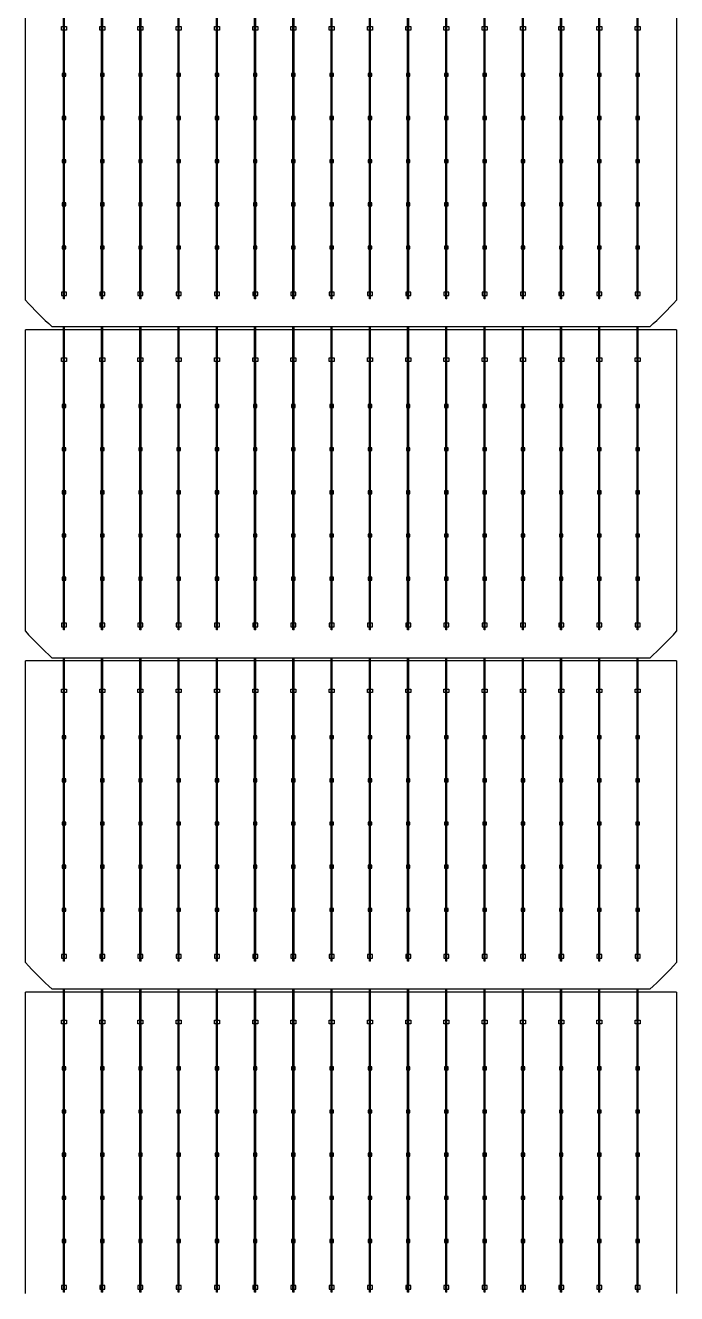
# Model space of a CAD drawing. Header units: millimetres. Extents: x 10297564 to 11610295, y -9287743 to -8409454.
# Drawn here: x 10398176 to 10400717, y -9099437 to -9094487 of the extents above; entities that cross this region are included whole.
import ezdxf

# ---------------------------------------------------------------- set-up
doc = ezdxf.new("R2010")
doc.units = ezdxf.units.MM
doc.header["$LTSCALE"] = 100

msp = doc.modelspace()

# ---------------------------------------------------------------- linework, layer by layer
for p, q in [((10398324.3, -9095553.6), (10398324.3, -9094370.7)), ((10398328.8, -9095553.6), (10398328.8, -9094370.7)), ((10398473.5, -9095553.6), (10398473.5, -9094370.7)), ((10398478, -9095553.6), (10398478, -9094370.7)), ((10398622.8, -9095553.6), (10398622.8, -9094370.7)), ((10398627.3, -9095553.6), (10398627.3, -9094370.7)), ((10398772, -9095553.6), (10398772, -9094370.7)), ((10398776.5, -9095553.6), (10398776.5, -9094370.7)), ((10398921.3, -9095553.6), (10398921.3, -9094370.7)), ((10398925.8, -9095553.6), (10398925.8, -9094370.7)), ((10399070.5, -9095553.6), (10399070.5, -9094370.7)), ((10399075, -9095553.6), (10399075, -9094370.7)), ((10399219.8, -9095553.6), (10399219.8, -9094370.7)), ((10399224.2, -9095553.6), (10399224.2, -9094370.7)), ((10399369, -9095553.6), (10399369, -9094370.7)), ((10399373.5, -9095553.6), (10399373.5, -9094370.7)), ((10399518.3, -9095553.6), (10399518.3, -9094370.7)), ((10399522.7, -9095553.6), (10399522.7, -9094370.7)), ((10399667.5, -9095553.6), (10399667.5, -9094370.7)), ((10399672, -9095553.6), (10399672, -9094370.7)), ((10399816.8, -9095553.6), (10399816.8, -9094370.7)), ((10399821.2, -9095553.6), (10399821.2, -9094370.7)), ((10399966, -9095553.6), (10399966, -9094370.7)), ((10399970.5, -9095553.6), (10399970.5, -9094370.7)), ((10400115.3, -9095553.6), (10400115.3, -9094370.7)), ((10400119.7, -9095553.6), (10400119.7, -9094370.7)), ((10400264.5, -9095553.6), (10400264.5, -9094370.7)), ((10400269, -9095553.6), (10400269, -9094370.7)), ((10400413.8, -9095553.6), (10400413.8, -9094370.7)), ((10400418.2, -9095553.6), (10400418.2, -9094370.7)), ((10400563, -9095553.6), (10400563, -9094370.7)), ((10400567.5, -9095553.6), (10400567.5, -9094370.7)), ((10398324.3, -9096846.3), (10398324.3, -9095663.4)), ((10398328.8, -9096846.3), (10398328.8, -9095663.4)), ((10398473.5, -9096846.3), (10398473.5, -9095663.4)), ((10398478, -9096846.3), (10398478, -9095663.4)), ((10398622.8, -9096846.3), (10398622.8, -9095663.4)), ((10398627.3, -9096846.3), (10398627.3, -9095663.4)), ((10398772, -9096846.3), (10398772, -9095663.4)), ((10398776.5, -9096846.3), (10398776.5, -9095663.4)), ((10398921.3, -9096846.3), (10398921.3, -9095663.4)), ((10398925.8, -9096846.3), (10398925.8, -9095663.4)), ((10399070.5, -9096846.3), (10399070.5, -9095663.4)), ((10399075, -9096846.3), (10399075, -9095663.4)), ((10399219.8, -9096846.3), (10399219.8, -9095663.4)), ((10399224.2, -9096846.3), (10399224.2, -9095663.4)), ((10399369, -9096846.3), (10399369, -9095663.4)), ((10399373.5, -9096846.3), (10399373.5, -9095663.4)), ((10399518.3, -9096846.3), (10399518.3, -9095663.4)), ((10399522.7, -9096846.3), (10399522.7, -9095663.4)), ((10399667.5, -9096846.3), (10399667.5, -9095663.4)), ((10399672, -9096846.3), (10399672, -9095663.4)), ((10399816.8, -9096846.3), (10399816.8, -9095663.4)), ((10399821.2, -9096846.3), (10399821.2, -9095663.4)), ((10399966, -9096846.3), (10399966, -9095663.4)), ((10399970.5, -9096846.3), (10399970.5, -9095663.4)), ((10400115.3, -9096846.3), (10400115.3, -9095663.4)), ((10400119.7, -9096846.3), (10400119.7, -9095663.4)), ((10400264.5, -9096846.3), (10400264.5, -9095663.4)), ((10400269, -9096846.3), (10400269, -9095663.4)), ((10400413.8, -9096846.3), (10400413.8, -9095663.4)), ((10400418.2, -9096846.3), (10400418.2, -9095663.4)), ((10400563, -9096846.3), (10400563, -9095663.4)), ((10400567.5, -9096846.3), (10400567.5, -9095663.4)), ((10400717.3, -9095674.6), (10398175.9, -9095674.6)), ((10398324.3, -9098139), (10398324.3, -9096956.1)), ((10398328.8, -9098139), (10398328.8, -9096956.1)), ((10398473.5, -9098139), (10398473.5, -9096956.1)), ((10398478, -9098139), (10398478, -9096956.1)), ((10398622.8, -9098139), (10398622.8, -9096956.1)), ((10398627.3, -9098139), (10398627.3, -9096956.1)), ((10398772, -9098139), (10398772, -9096956.1)), ((10398776.5, -9098139), (10398776.5, -9096956.1)), ((10398921.3, -9098139), (10398921.3, -9096956.1)), ((10398925.8, -9098139), (10398925.8, -9096956.1)), ((10399070.5, -9098139), (10399070.5, -9096956.1)), ((10399075, -9098139), (10399075, -9096956.1)), ((10399219.8, -9098139), (10399219.8, -9096956.1)), ((10399224.2, -9098139), (10399224.2, -9096956.1)), ((10399369, -9098139), (10399369, -9096956.1)), ((10399373.5, -9098139), (10399373.5, -9096956.1)), ((10399518.3, -9098139), (10399518.3, -9096956.1)), ((10399522.7, -9098139), (10399522.7, -9096956.1)), ((10399667.5, -9098139), (10399667.5, -9096956.1)), ((10399672, -9098139), (10399672, -9096956.1)), ((10399816.8, -9098139), (10399816.8, -9096956.1)), ((10399821.2, -9098139), (10399821.2, -9096956.1)), ((10399966, -9098139), (10399966, -9096956.1)), ((10399970.5, -9098139), (10399970.5, -9096956.1)), ((10400115.3, -9098139), (10400115.3, -9096956.1)), ((10400119.7, -9098139), (10400119.7, -9096956.1)), ((10400264.5, -9098139), (10400264.5, -9096956.1)), ((10400269, -9098139), (10400269, -9096956.1)), ((10400413.8, -9098139), (10400413.8, -9096956.1)), ((10400418.2, -9098139), (10400418.2, -9096956.1)), ((10400563, -9098139), (10400563, -9096956.1)), ((10400567.5, -9098139), (10400567.5, -9096956.1)), ((10400717.3, -9096967.3), (10398175.9, -9096967.3)), ((10400717.3, -9098260), (10398175.9, -9098260)), ((10398324.3, -9099431.6), (10398324.3, -9098248.7)), ((10398328.8, -9099431.6), (10398328.8, -9098248.7)), ((10398473.5, -9099431.6), (10398473.5, -9098248.7)), ((10398478, -9099431.6), (10398478, -9098248.7)), ((10398622.8, -9099431.6), (10398622.8, -9098248.7)), ((10398627.3, -9099431.6), (10398627.3, -9098248.7)), ((10398772, -9099431.6), (10398772, -9098248.7)), ((10398776.5, -9099431.6), (10398776.5, -9098248.7)), ((10398921.3, -9099431.6), (10398921.3, -9098248.7)), ((10398925.8, -9099431.6), (10398925.8, -9098248.7)), ((10399070.5, -9099431.6), (10399070.5, -9098248.7)), ((10399075, -9099431.6), (10399075, -9098248.7)), ((10399219.8, -9099431.6), (10399219.8, -9098248.7)), ((10399224.2, -9099431.6), (10399224.2, -9098248.7)), ((10399369, -9099431.6), (10399369, -9098248.7)), ((10399373.5, -9099431.6), (10399373.5, -9098248.7)), ((10399518.3, -9099431.6), (10399518.3, -9098248.7)), ((10399522.7, -9099431.6), (10399522.7, -9098248.7)), ((10399667.5, -9099431.6), (10399667.5, -9098248.7)), ((10399672, -9099431.6), (10399672, -9098248.7)), ((10399816.8, -9099431.6), (10399816.8, -9098248.7)), ((10399821.2, -9099431.6), (10399821.2, -9098248.7)), ((10399966, -9099431.6), (10399966, -9098248.7)), ((10399970.5, -9099431.6), (10399970.5, -9098248.7)), ((10400115.3, -9099431.6), (10400115.3, -9098248.7)), ((10400119.7, -9099431.6), (10400119.7, -9098248.7)), ((10400264.5, -9099431.6), (10400264.5, -9098248.7)), ((10400269, -9099431.6), (10400269, -9098248.7)), ((10400413.8, -9099431.6), (10400413.8, -9098248.7)), ((10400418.2, -9099431.6), (10400418.2, -9098248.7)), ((10400563, -9099431.6), (10400563, -9098248.7)), ((10400567.5, -9099431.6), (10400567.5, -9098248.7))]:
    msp.add_line(p, q)
for points in [[(10398175.9, -9095558.8), (10398175.9, -9094382)], [(10400717.3, -9094382), (10400717.3, -9095558.8)], [(10398328.8, -9095553.6), (10398324.3, -9095553.6)], [(10398478, -9095553.6), (10398473.5, -9095553.6)], [(10398627.3, -9095553.6), (10398622.8, -9095553.6)], [(10398776.5, -9095553.6), (10398772, -9095553.6)], [(10398925.8, -9095553.6), (10398921.3, -9095553.6)], [(10399075, -9095553.6), (10399070.5, -9095553.6)], [(10399224.2, -9095553.6), (10399219.8, -9095553.6)], [(10399373.5, -9095553.6), (10399369, -9095553.6)], [(10399522.7, -9095553.6), (10399518.3, -9095553.6)], [(10399672, -9095553.6), (10399667.5, -9095553.6)], [(10399821.2, -9095553.6), (10399816.8, -9095553.6)], [(10399970.5, -9095553.6), (10399966, -9095553.6)], [(10400119.7, -9095553.6), (10400115.3, -9095553.6)], [(10400269, -9095553.6), (10400264.5, -9095553.6)], [(10400418.2, -9095553.6), (10400413.8, -9095553.6)], [(10400567.5, -9095553.6), (10400563, -9095553.6)], [(10400612.6, -9095663.5), (10398280.6, -9095663.5)], [(10398175.9, -9096851.4), (10398175.9, -9095674.6)], [(10400717.3, -9095674.6), (10400717.3, -9096851.4)], [(10398328.8, -9096846.3), (10398324.3, -9096846.3)], [(10398478, -9096846.3), (10398473.5, -9096846.3)], [(10398627.3, -9096846.3), (10398622.8, -9096846.3)], [(10398776.5, -9096846.3), (10398772, -9096846.3)], [(10398925.8, -9096846.3), (10398921.3, -9096846.3)], [(10399075, -9096846.3), (10399070.5, -9096846.3)], [(10399224.2, -9096846.3), (10399219.8, -9096846.3)], [(10399373.5, -9096846.3), (10399369, -9096846.3)], [(10399522.7, -9096846.3), (10399518.3, -9096846.3)], [(10399672, -9096846.3), (10399667.5, -9096846.3)], [(10399821.2, -9096846.3), (10399816.8, -9096846.3)], [(10399970.5, -9096846.3), (10399966, -9096846.3)], [(10400119.7, -9096846.3), (10400115.3, -9096846.3)], [(10400269, -9096846.3), (10400264.5, -9096846.3)], [(10400418.2, -9096846.3), (10400413.8, -9096846.3)], [(10400567.5, -9096846.3), (10400563, -9096846.3)], [(10400612.6, -9096956.1), (10398280.6, -9096956.1)], [(10398175.9, -9098144.1), (10398175.9, -9096967.3)], [(10400717.3, -9096967.3), (10400717.3, -9098144.1)], [(10398328.8, -9098139), (10398324.3, -9098139)], [(10398478, -9098139), (10398473.5, -9098139)], [(10398627.3, -9098139), (10398622.8, -9098139)], [(10398776.5, -9098139), (10398772, -9098139)], [(10398925.8, -9098139), (10398921.3, -9098139)], [(10399075, -9098139), (10399070.5, -9098139)], [(10399224.2, -9098139), (10399219.8, -9098139)], [(10399373.5, -9098139), (10399369, -9098139)], [(10399522.7, -9098139), (10399518.3, -9098139)], [(10399672, -9098139), (10399667.5, -9098139)], [(10399821.2, -9098139), (10399816.8, -9098139)], [(10399970.5, -9098139), (10399966, -9098139)], [(10400119.7, -9098139), (10400115.3, -9098139)], [(10400269, -9098139), (10400264.5, -9098139)], [(10400418.2, -9098139), (10400413.8, -9098139)], [(10400567.5, -9098139), (10400563, -9098139)], [(10398175.9, -9099436.8), (10398175.9, -9098260)], [(10400612.6, -9098248.8), (10398280.6, -9098248.8)], [(10400717.3, -9098260), (10400717.3, -9099436.8)], [(10398328.8, -9099431.6), (10398324.3, -9099431.6)], [(10398478, -9099431.6), (10398473.5, -9099431.6)], [(10398627.3, -9099431.6), (10398622.8, -9099431.6)], [(10398776.5, -9099431.6), (10398772, -9099431.6)], [(10398925.8, -9099431.6), (10398921.3, -9099431.6)], [(10399075, -9099431.6), (10399070.5, -9099431.6)], [(10399224.2, -9099431.6), (10399219.8, -9099431.6)], [(10399373.5, -9099431.6), (10399369, -9099431.6)], [(10399522.7, -9099431.6), (10399518.3, -9099431.6)], [(10399672, -9099431.6), (10399667.5, -9099431.6)], [(10399821.2, -9099431.6), (10399816.8, -9099431.6)], [(10399970.5, -9099431.6), (10399966, -9099431.6)], [(10400119.7, -9099431.6), (10400115.3, -9099431.6)], [(10400269, -9099431.6), (10400264.5, -9099431.6)], [(10400418.2, -9099431.6), (10400413.8, -9099431.6)], [(10400567.5, -9099431.6), (10400563, -9099431.6)]]:
    msp.add_lwpolyline(points)
for points in [[(10398316.8, -9094505.7), (10398316.8, -9094491.7), (10398336.3, -9094491.7), (10398336.3, -9094505.7)], [(10398466, -9094505.7), (10398466, -9094491.7), (10398485.5, -9094491.7), (10398485.5, -9094505.7)], [(10398615.3, -9094505.7), (10398615.3, -9094491.7), (10398634.8, -9094491.7), (10398634.8, -9094505.7)], [(10398764.5, -9094505.7), (10398764.5, -9094491.7), (10398784, -9094491.7), (10398784, -9094505.7)], [(10398913.8, -9094505.7), (10398913.8, -9094491.7), (10398933.3, -9094491.7), (10398933.3, -9094505.7)], [(10399063, -9094505.7), (10399063, -9094491.7), (10399082.5, -9094491.7), (10399082.5, -9094505.7)], [(10399212.3, -9094505.7), (10399212.3, -9094491.7), (10399231.8, -9094491.7), (10399231.8, -9094505.7)], [(10399361.5, -9094505.7), (10399361.5, -9094491.7), (10399381, -9094491.7), (10399381, -9094505.7)], [(10399510.7, -9094505.7), (10399510.7, -9094491.7), (10399530.3, -9094491.7), (10399530.3, -9094505.7)], [(10399660, -9094505.7), (10399660, -9094491.7), (10399679.5, -9094491.7), (10399679.5, -9094505.7)], [(10399809.2, -9094505.7), (10399809.2, -9094491.7), (10399828.8, -9094491.7), (10399828.8, -9094505.7)], [(10399958.5, -9094505.7), (10399958.5, -9094491.7), (10399978, -9094491.7), (10399978, -9094505.7)], [(10400107.7, -9094505.7), (10400107.7, -9094491.7), (10400127.3, -9094491.7), (10400127.3, -9094505.7)], [(10400257, -9094505.7), (10400257, -9094491.7), (10400276.5, -9094491.7), (10400276.5, -9094505.7)], [(10400406.2, -9094505.7), (10400406.2, -9094491.7), (10400425.8, -9094491.7), (10400425.8, -9094505.7)], [(10400555.5, -9094505.7), (10400555.5, -9094491.7), (10400575, -9094491.7), (10400575, -9094505.7)], [(10398333.5, -9094674), (10398319.6, -9094674), (10398319.6, -9094685.2), (10398333.5, -9094685.2)], [(10398482.8, -9094674), (10398468.8, -9094674), (10398468.8, -9094685.2), (10398482.8, -9094685.2)], [(10398632, -9094674), (10398618.1, -9094674), (10398618.1, -9094685.2), (10398632, -9094685.2)], [(10398781.2, -9094674), (10398767.3, -9094674), (10398767.3, -9094685.2), (10398781.2, -9094685.2)], [(10398930.5, -9094674), (10398916.5, -9094674), (10398916.5, -9094685.2), (10398930.5, -9094685.2)], [(10399079.7, -9094674), (10399065.8, -9094674), (10399065.8, -9094685.2), (10399079.7, -9094685.2)], [(10399229, -9094674), (10399215, -9094674), (10399215, -9094685.2), (10399229, -9094685.2)], [(10399378.2, -9094674), (10399364.3, -9094674), (10399364.3, -9094685.2), (10399378.2, -9094685.2)], [(10399527.5, -9094674), (10399513.5, -9094674), (10399513.5, -9094685.2), (10399527.5, -9094685.2)], [(10399676.7, -9094674), (10399662.8, -9094674), (10399662.8, -9094685.2), (10399676.7, -9094685.2)], [(10399826, -9094674), (10399812, -9094674), (10399812, -9094685.2), (10399826, -9094685.2)], [(10399975.2, -9094674), (10399961.3, -9094674), (10399961.3, -9094685.2), (10399975.2, -9094685.2)], [(10400124.5, -9094674), (10400110.5, -9094674), (10400110.5, -9094685.2), (10400124.5, -9094685.2)], [(10400273.7, -9094674), (10400259.8, -9094674), (10400259.8, -9094685.2), (10400273.7, -9094685.2)], [(10400423, -9094674), (10400409, -9094674), (10400409, -9094685.2), (10400423, -9094685.2)], [(10400572.2, -9094674), (10400558.3, -9094674), (10400558.3, -9094685.2), (10400572.2, -9094685.2)], [(10398333.5, -9094842.5), (10398319.6, -9094842.5), (10398319.6, -9094853.7), (10398333.5, -9094853.7)], [(10398482.8, -9094842.5), (10398468.8, -9094842.5), (10398468.8, -9094853.7), (10398482.8, -9094853.7)], [(10398632, -9094842.5), (10398618.1, -9094842.5), (10398618.1, -9094853.7), (10398632, -9094853.7)], [(10398781.2, -9094842.5), (10398767.3, -9094842.5), (10398767.3, -9094853.7), (10398781.2, -9094853.7)], [(10398930.5, -9094842.5), (10398916.5, -9094842.5), (10398916.5, -9094853.7), (10398930.5, -9094853.7)], [(10399079.7, -9094842.5), (10399065.8, -9094842.5), (10399065.8, -9094853.7), (10399079.7, -9094853.7)], [(10399229, -9094842.5), (10399215, -9094842.5), (10399215, -9094853.7), (10399229, -9094853.7)], [(10399378.2, -9094842.5), (10399364.3, -9094842.5), (10399364.3, -9094853.7), (10399378.2, -9094853.7)], [(10399527.5, -9094842.5), (10399513.5, -9094842.5), (10399513.5, -9094853.7), (10399527.5, -9094853.7)], [(10399676.7, -9094842.5), (10399662.8, -9094842.5), (10399662.8, -9094853.7), (10399676.7, -9094853.7)], [(10399826, -9094842.5), (10399812, -9094842.5), (10399812, -9094853.7), (10399826, -9094853.7)], [(10399975.2, -9094842.5), (10399961.3, -9094842.5), (10399961.3, -9094853.7), (10399975.2, -9094853.7)], [(10400124.5, -9094842.5), (10400110.5, -9094842.5), (10400110.5, -9094853.7), (10400124.5, -9094853.7)], [(10400273.7, -9094842.5), (10400259.8, -9094842.5), (10400259.8, -9094853.7), (10400273.7, -9094853.7)], [(10400423, -9094842.5), (10400409, -9094842.5), (10400409, -9094853.7), (10400423, -9094853.7)], [(10400572.2, -9094842.5), (10400558.3, -9094842.5), (10400558.3, -9094853.7), (10400572.2, -9094853.7)], [(10398333.5, -9095011), (10398319.6, -9095011), (10398319.6, -9095022.2), (10398333.5, -9095022.2)], [(10398482.8, -9095011), (10398468.8, -9095011), (10398468.8, -9095022.2), (10398482.8, -9095022.2)], [(10398632, -9095011), (10398618.1, -9095011), (10398618.1, -9095022.2), (10398632, -9095022.2)], [(10398781.2, -9095011), (10398767.3, -9095011), (10398767.3, -9095022.2), (10398781.2, -9095022.2)], [(10398930.5, -9095011), (10398916.5, -9095011), (10398916.5, -9095022.2), (10398930.5, -9095022.2)], [(10399079.7, -9095011), (10399065.8, -9095011), (10399065.8, -9095022.2), (10399079.7, -9095022.2)], [(10399229, -9095011), (10399215, -9095011), (10399215, -9095022.2), (10399229, -9095022.2)], [(10399378.2, -9095011), (10399364.3, -9095011), (10399364.3, -9095022.2), (10399378.2, -9095022.2)], [(10399527.5, -9095011), (10399513.5, -9095011), (10399513.5, -9095022.2), (10399527.5, -9095022.2)], [(10399676.7, -9095011), (10399662.8, -9095011), (10399662.8, -9095022.2), (10399676.7, -9095022.2)], [(10399826, -9095011), (10399812, -9095011), (10399812, -9095022.2), (10399826, -9095022.2)], [(10399975.2, -9095011), (10399961.3, -9095011), (10399961.3, -9095022.2), (10399975.2, -9095022.2)], [(10400124.5, -9095011), (10400110.5, -9095011), (10400110.5, -9095022.2), (10400124.5, -9095022.2)], [(10400273.7, -9095011), (10400259.8, -9095011), (10400259.8, -9095022.2), (10400273.7, -9095022.2)], [(10400423, -9095011), (10400409, -9095011), (10400409, -9095022.2), (10400423, -9095022.2)], [(10400572.2, -9095011), (10400558.3, -9095011), (10400558.3, -9095022.2), (10400572.2, -9095022.2)], [(10398333.5, -9095179.5), (10398319.6, -9095179.5), (10398319.6, -9095190.7), (10398333.5, -9095190.7)], [(10398482.8, -9095179.5), (10398468.8, -9095179.5), (10398468.8, -9095190.7), (10398482.8, -9095190.7)], [(10398632, -9095179.5), (10398618.1, -9095179.5), (10398618.1, -9095190.7), (10398632, -9095190.7)], [(10398781.2, -9095179.5), (10398767.3, -9095179.5), (10398767.3, -9095190.7), (10398781.2, -9095190.7)], [(10398930.5, -9095179.5), (10398916.5, -9095179.5), (10398916.5, -9095190.7), (10398930.5, -9095190.7)], [(10399079.7, -9095179.5), (10399065.8, -9095179.5), (10399065.8, -9095190.7), (10399079.7, -9095190.7)], [(10399229, -9095179.5), (10399215, -9095179.5), (10399215, -9095190.7), (10399229, -9095190.7)], [(10399378.2, -9095179.5), (10399364.3, -9095179.5), (10399364.3, -9095190.7), (10399378.2, -9095190.7)], [(10399527.5, -9095179.5), (10399513.5, -9095179.5), (10399513.5, -9095190.7), (10399527.5, -9095190.7)], [(10399676.7, -9095179.5), (10399662.8, -9095179.5), (10399662.8, -9095190.7), (10399676.7, -9095190.7)], [(10399826, -9095179.5), (10399812, -9095179.5), (10399812, -9095190.7), (10399826, -9095190.7)], [(10399975.2, -9095179.5), (10399961.3, -9095179.5), (10399961.3, -9095190.7), (10399975.2, -9095190.7)], [(10400124.5, -9095179.5), (10400110.5, -9095179.5), (10400110.5, -9095190.7), (10400124.5, -9095190.7)], [(10400273.7, -9095179.5), (10400259.8, -9095179.5), (10400259.8, -9095190.7), (10400273.7, -9095190.7)], [(10400423, -9095179.5), (10400409, -9095179.5), (10400409, -9095190.7), (10400423, -9095190.7)], [(10400572.2, -9095179.5), (10400558.3, -9095179.5), (10400558.3, -9095190.7), (10400572.2, -9095190.7)], [(10398333.5, -9095348), (10398319.6, -9095348), (10398319.6, -9095359.2), (10398333.5, -9095359.2)], [(10398482.8, -9095348), (10398468.8, -9095348), (10398468.8, -9095359.2), (10398482.8, -9095359.2)], [(10398632, -9095348), (10398618.1, -9095348), (10398618.1, -9095359.2), (10398632, -9095359.2)], [(10398781.2, -9095348), (10398767.3, -9095348), (10398767.3, -9095359.2), (10398781.2, -9095359.2)], [(10398930.5, -9095348), (10398916.5, -9095348), (10398916.5, -9095359.2), (10398930.5, -9095359.2)], [(10399079.7, -9095348), (10399065.8, -9095348), (10399065.8, -9095359.2), (10399079.7, -9095359.2)], [(10399229, -9095348), (10399215, -9095348), (10399215, -9095359.2), (10399229, -9095359.2)], [(10399378.2, -9095348), (10399364.3, -9095348), (10399364.3, -9095359.2), (10399378.2, -9095359.2)], [(10399527.5, -9095348), (10399513.5, -9095348), (10399513.5, -9095359.2), (10399527.5, -9095359.2)], [(10399676.7, -9095348), (10399662.8, -9095348), (10399662.8, -9095359.2), (10399676.7, -9095359.2)], [(10399826, -9095348), (10399812, -9095348), (10399812, -9095359.2), (10399826, -9095359.2)], [(10399975.2, -9095348), (10399961.3, -9095348), (10399961.3, -9095359.2), (10399975.2, -9095359.2)], [(10400124.5, -9095348), (10400110.5, -9095348), (10400110.5, -9095359.2), (10400124.5, -9095359.2)], [(10400273.7, -9095348), (10400259.8, -9095348), (10400259.8, -9095359.2), (10400273.7, -9095359.2)], [(10400423, -9095348), (10400409, -9095348), (10400409, -9095359.2), (10400423, -9095359.2)], [(10400572.2, -9095348), (10400558.3, -9095348), (10400558.3, -9095359.2), (10400572.2, -9095359.2)], [(10398316.8, -9095527.5), (10398316.8, -9095541.5), (10398336.3, -9095541.5), (10398336.3, -9095527.5)], [(10398466, -9095527.5), (10398466, -9095541.5), (10398485.5, -9095541.5), (10398485.5, -9095527.5)], [(10398615.3, -9095527.5), (10398615.3, -9095541.5), (10398634.8, -9095541.5), (10398634.8, -9095527.5)], [(10398764.5, -9095527.5), (10398764.5, -9095541.5), (10398784, -9095541.5), (10398784, -9095527.5)], [(10398913.8, -9095527.5), (10398913.8, -9095541.5), (10398933.3, -9095541.5), (10398933.3, -9095527.5)], [(10399063, -9095527.5), (10399063, -9095541.5), (10399082.5, -9095541.5), (10399082.5, -9095527.5)], [(10399212.3, -9095527.5), (10399212.3, -9095541.5), (10399231.8, -9095541.5), (10399231.8, -9095527.5)], [(10399361.5, -9095527.5), (10399361.5, -9095541.5), (10399381, -9095541.5), (10399381, -9095527.5)], [(10399510.7, -9095527.5), (10399510.7, -9095541.5), (10399530.3, -9095541.5), (10399530.3, -9095527.5)], [(10399660, -9095527.5), (10399660, -9095541.5), (10399679.5, -9095541.5), (10399679.5, -9095527.5)], [(10399809.2, -9095527.5), (10399809.2, -9095541.5), (10399828.8, -9095541.5), (10399828.8, -9095527.5)], [(10399958.5, -9095527.5), (10399958.5, -9095541.5), (10399978, -9095541.5), (10399978, -9095527.5)], [(10400107.7, -9095527.5), (10400107.7, -9095541.5), (10400127.3, -9095541.5), (10400127.3, -9095527.5)], [(10400257, -9095527.5), (10400257, -9095541.5), (10400276.5, -9095541.5), (10400276.5, -9095527.5)], [(10400406.2, -9095527.5), (10400406.2, -9095541.5), (10400425.8, -9095541.5), (10400425.8, -9095527.5)], [(10400555.5, -9095527.5), (10400555.5, -9095541.5), (10400575, -9095541.5), (10400575, -9095527.5)], [(10398316.8, -9095798.3), (10398316.8, -9095784.4), (10398336.3, -9095784.4), (10398336.3, -9095798.3)], [(10398466, -9095798.3), (10398466, -9095784.4), (10398485.5, -9095784.4), (10398485.5, -9095798.3)], [(10398615.3, -9095798.3), (10398615.3, -9095784.4), (10398634.8, -9095784.4), (10398634.8, -9095798.3)], [(10398764.5, -9095798.3), (10398764.5, -9095784.4), (10398784, -9095784.4), (10398784, -9095798.3)], [(10398913.8, -9095798.3), (10398913.8, -9095784.4), (10398933.3, -9095784.4), (10398933.3, -9095798.3)], [(10399063, -9095798.3), (10399063, -9095784.4), (10399082.5, -9095784.4), (10399082.5, -9095798.3)], [(10399212.3, -9095798.3), (10399212.3, -9095784.4), (10399231.8, -9095784.4), (10399231.8, -9095798.3)], [(10399361.5, -9095798.3), (10399361.5, -9095784.4), (10399381, -9095784.4), (10399381, -9095798.3)], [(10399510.7, -9095798.3), (10399510.7, -9095784.4), (10399530.3, -9095784.4), (10399530.3, -9095798.3)], [(10399660, -9095798.3), (10399660, -9095784.4), (10399679.5, -9095784.4), (10399679.5, -9095798.3)], [(10399809.2, -9095798.3), (10399809.2, -9095784.4), (10399828.8, -9095784.4), (10399828.8, -9095798.3)], [(10399958.5, -9095798.3), (10399958.5, -9095784.4), (10399978, -9095784.4), (10399978, -9095798.3)], [(10400107.7, -9095798.3), (10400107.7, -9095784.4), (10400127.3, -9095784.4), (10400127.3, -9095798.3)], [(10400257, -9095798.3), (10400257, -9095784.4), (10400276.5, -9095784.4), (10400276.5, -9095798.3)], [(10400406.2, -9095798.3), (10400406.2, -9095784.4), (10400425.8, -9095784.4), (10400425.8, -9095798.3)], [(10400555.5, -9095798.3), (10400555.5, -9095784.4), (10400575, -9095784.4), (10400575, -9095798.3)], [(10398333.5, -9095966.7), (10398319.6, -9095966.7), (10398319.6, -9095977.9), (10398333.5, -9095977.9)], [(10398482.8, -9095966.7), (10398468.8, -9095966.7), (10398468.8, -9095977.9), (10398482.8, -9095977.9)], [(10398632, -9095966.7), (10398618.1, -9095966.7), (10398618.1, -9095977.9), (10398632, -9095977.9)], [(10398781.2, -9095966.7), (10398767.3, -9095966.7), (10398767.3, -9095977.9), (10398781.2, -9095977.9)], [(10398930.5, -9095966.7), (10398916.5, -9095966.7), (10398916.5, -9095977.9), (10398930.5, -9095977.9)], [(10399079.7, -9095966.7), (10399065.8, -9095966.7), (10399065.8, -9095977.9), (10399079.7, -9095977.9)], [(10399229, -9095966.7), (10399215, -9095966.7), (10399215, -9095977.9), (10399229, -9095977.9)], [(10399378.2, -9095966.7), (10399364.3, -9095966.7), (10399364.3, -9095977.9), (10399378.2, -9095977.9)], [(10399527.5, -9095966.7), (10399513.5, -9095966.7), (10399513.5, -9095977.9), (10399527.5, -9095977.9)], [(10399676.7, -9095966.7), (10399662.8, -9095966.7), (10399662.8, -9095977.9), (10399676.7, -9095977.9)], [(10399826, -9095966.7), (10399812, -9095966.7), (10399812, -9095977.9), (10399826, -9095977.9)], [(10399975.2, -9095966.7), (10399961.3, -9095966.7), (10399961.3, -9095977.9), (10399975.2, -9095977.9)], [(10400124.5, -9095966.7), (10400110.5, -9095966.7), (10400110.5, -9095977.9), (10400124.5, -9095977.9)], [(10400273.7, -9095966.7), (10400259.8, -9095966.7), (10400259.8, -9095977.9), (10400273.7, -9095977.9)], [(10400423, -9095966.7), (10400409, -9095966.7), (10400409, -9095977.9), (10400423, -9095977.9)], [(10400572.2, -9095966.7), (10400558.3, -9095966.7), (10400558.3, -9095977.9), (10400572.2, -9095977.9)], [(10398333.5, -9096135.2), (10398319.6, -9096135.2), (10398319.6, -9096146.4), (10398333.5, -9096146.4)], [(10398482.8, -9096135.2), (10398468.8, -9096135.2), (10398468.8, -9096146.4), (10398482.8, -9096146.4)], [(10398632, -9096135.2), (10398618.1, -9096135.2), (10398618.1, -9096146.4), (10398632, -9096146.4)], [(10398781.2, -9096135.2), (10398767.3, -9096135.2), (10398767.3, -9096146.4), (10398781.2, -9096146.4)], [(10398930.5, -9096135.2), (10398916.5, -9096135.2), (10398916.5, -9096146.4), (10398930.5, -9096146.4)], [(10399079.7, -9096135.2), (10399065.8, -9096135.2), (10399065.8, -9096146.4), (10399079.7, -9096146.4)], [(10399229, -9096135.2), (10399215, -9096135.2), (10399215, -9096146.4), (10399229, -9096146.4)], [(10399378.2, -9096135.2), (10399364.3, -9096135.2), (10399364.3, -9096146.4), (10399378.2, -9096146.4)], [(10399527.5, -9096135.2), (10399513.5, -9096135.2), (10399513.5, -9096146.4), (10399527.5, -9096146.4)], [(10399676.7, -9096135.2), (10399662.8, -9096135.2), (10399662.8, -9096146.4), (10399676.7, -9096146.4)], [(10399826, -9096135.2), (10399812, -9096135.2), (10399812, -9096146.4), (10399826, -9096146.4)], [(10399975.2, -9096135.2), (10399961.3, -9096135.2), (10399961.3, -9096146.4), (10399975.2, -9096146.4)], [(10400124.5, -9096135.2), (10400110.5, -9096135.2), (10400110.5, -9096146.4), (10400124.5, -9096146.4)], [(10400273.7, -9096135.2), (10400259.8, -9096135.2), (10400259.8, -9096146.4), (10400273.7, -9096146.4)], [(10400423, -9096135.2), (10400409, -9096135.2), (10400409, -9096146.4), (10400423, -9096146.4)], [(10400572.2, -9096135.2), (10400558.3, -9096135.2), (10400558.3, -9096146.4), (10400572.2, -9096146.4)], [(10398333.5, -9096303.7), (10398319.6, -9096303.7), (10398319.6, -9096314.9), (10398333.5, -9096314.9)], [(10398482.8, -9096303.7), (10398468.8, -9096303.7), (10398468.8, -9096314.9), (10398482.8, -9096314.9)], [(10398632, -9096303.7), (10398618.1, -9096303.7), (10398618.1, -9096314.9), (10398632, -9096314.9)], [(10398781.2, -9096303.7), (10398767.3, -9096303.7), (10398767.3, -9096314.9), (10398781.2, -9096314.9)], [(10398930.5, -9096303.7), (10398916.5, -9096303.7), (10398916.5, -9096314.9), (10398930.5, -9096314.9)], [(10399079.7, -9096303.7), (10399065.8, -9096303.7), (10399065.8, -9096314.9), (10399079.7, -9096314.9)], [(10399229, -9096303.7), (10399215, -9096303.7), (10399215, -9096314.9), (10399229, -9096314.9)], [(10399378.2, -9096303.7), (10399364.3, -9096303.7), (10399364.3, -9096314.9), (10399378.2, -9096314.9)], [(10399527.5, -9096303.7), (10399513.5, -9096303.7), (10399513.5, -9096314.9), (10399527.5, -9096314.9)], [(10399676.7, -9096303.7), (10399662.8, -9096303.7), (10399662.8, -9096314.9), (10399676.7, -9096314.9)], [(10399826, -9096303.7), (10399812, -9096303.7), (10399812, -9096314.9), (10399826, -9096314.9)], [(10399975.2, -9096303.7), (10399961.3, -9096303.7), (10399961.3, -9096314.9), (10399975.2, -9096314.9)], [(10400124.5, -9096303.7), (10400110.5, -9096303.7), (10400110.5, -9096314.9), (10400124.5, -9096314.9)], [(10400273.7, -9096303.7), (10400259.8, -9096303.7), (10400259.8, -9096314.9), (10400273.7, -9096314.9)], [(10400423, -9096303.7), (10400409, -9096303.7), (10400409, -9096314.9), (10400423, -9096314.9)], [(10400572.2, -9096303.7), (10400558.3, -9096303.7), (10400558.3, -9096314.9), (10400572.2, -9096314.9)], [(10398333.5, -9096472.2), (10398319.6, -9096472.2), (10398319.6, -9096483.3), (10398333.5, -9096483.3)], [(10398482.8, -9096472.2), (10398468.8, -9096472.2), (10398468.8, -9096483.3), (10398482.8, -9096483.3)], [(10398632, -9096472.2), (10398618.1, -9096472.2), (10398618.1, -9096483.3), (10398632, -9096483.3)], [(10398781.2, -9096472.2), (10398767.3, -9096472.2), (10398767.3, -9096483.3), (10398781.2, -9096483.3)], [(10398930.5, -9096472.2), (10398916.5, -9096472.2), (10398916.5, -9096483.3), (10398930.5, -9096483.3)], [(10399079.7, -9096472.2), (10399065.8, -9096472.2), (10399065.8, -9096483.3), (10399079.7, -9096483.3)], [(10399229, -9096472.2), (10399215, -9096472.2), (10399215, -9096483.3), (10399229, -9096483.3)], [(10399378.2, -9096472.2), (10399364.3, -9096472.2), (10399364.3, -9096483.3), (10399378.2, -9096483.3)], [(10399527.5, -9096472.2), (10399513.5, -9096472.2), (10399513.5, -9096483.3), (10399527.5, -9096483.3)], [(10399676.7, -9096472.2), (10399662.8, -9096472.2), (10399662.8, -9096483.3), (10399676.7, -9096483.3)], [(10399826, -9096472.2), (10399812, -9096472.2), (10399812, -9096483.3), (10399826, -9096483.3)], [(10399975.2, -9096472.2), (10399961.3, -9096472.2), (10399961.3, -9096483.3), (10399975.2, -9096483.3)], [(10400124.5, -9096472.2), (10400110.5, -9096472.2), (10400110.5, -9096483.3), (10400124.5, -9096483.3)], [(10400273.7, -9096472.2), (10400259.8, -9096472.2), (10400259.8, -9096483.3), (10400273.7, -9096483.3)], [(10400423, -9096472.2), (10400409, -9096472.2), (10400409, -9096483.3), (10400423, -9096483.3)], [(10400572.2, -9096472.2), (10400558.3, -9096472.2), (10400558.3, -9096483.3), (10400572.2, -9096483.3)], [(10398333.5, -9096640.7), (10398319.6, -9096640.7), (10398319.6, -9096651.8), (10398333.5, -9096651.8)], [(10398482.8, -9096640.7), (10398468.8, -9096640.7), (10398468.8, -9096651.8), (10398482.8, -9096651.8)], [(10398632, -9096640.7), (10398618.1, -9096640.7), (10398618.1, -9096651.8), (10398632, -9096651.8)], [(10398781.2, -9096640.7), (10398767.3, -9096640.7), (10398767.3, -9096651.8), (10398781.2, -9096651.8)], [(10398930.5, -9096640.7), (10398916.5, -9096640.7), (10398916.5, -9096651.8), (10398930.5, -9096651.8)], [(10399079.7, -9096640.7), (10399065.8, -9096640.7), (10399065.8, -9096651.8), (10399079.7, -9096651.8)], [(10399229, -9096640.7), (10399215, -9096640.7), (10399215, -9096651.8), (10399229, -9096651.8)], [(10399378.2, -9096640.7), (10399364.3, -9096640.7), (10399364.3, -9096651.8), (10399378.2, -9096651.8)], [(10399527.5, -9096640.7), (10399513.5, -9096640.7), (10399513.5, -9096651.8), (10399527.5, -9096651.8)], [(10399676.7, -9096640.7), (10399662.8, -9096640.7), (10399662.8, -9096651.8), (10399676.7, -9096651.8)], [(10399826, -9096640.7), (10399812, -9096640.7), (10399812, -9096651.8), (10399826, -9096651.8)], [(10399975.2, -9096640.7), (10399961.3, -9096640.7), (10399961.3, -9096651.8), (10399975.2, -9096651.8)], [(10400124.5, -9096640.7), (10400110.5, -9096640.7), (10400110.5, -9096651.8), (10400124.5, -9096651.8)], [(10400273.7, -9096640.7), (10400259.8, -9096640.7), (10400259.8, -9096651.8), (10400273.7, -9096651.8)], [(10400423, -9096640.7), (10400409, -9096640.7), (10400409, -9096651.8), (10400423, -9096651.8)], [(10400572.2, -9096640.7), (10400558.3, -9096640.7), (10400558.3, -9096651.8), (10400572.2, -9096651.8)], [(10398316.8, -9096820.2), (10398316.8, -9096834.2), (10398336.3, -9096834.2), (10398336.3, -9096820.2)], [(10398466, -9096820.2), (10398466, -9096834.2), (10398485.5, -9096834.2), (10398485.5, -9096820.2)], [(10398615.3, -9096820.2), (10398615.3, -9096834.2), (10398634.8, -9096834.2), (10398634.8, -9096820.2)], [(10398764.5, -9096820.2), (10398764.5, -9096834.2), (10398784, -9096834.2), (10398784, -9096820.2)], [(10398913.8, -9096820.2), (10398913.8, -9096834.2), (10398933.3, -9096834.2), (10398933.3, -9096820.2)], [(10399063, -9096820.2), (10399063, -9096834.2), (10399082.5, -9096834.2), (10399082.5, -9096820.2)], [(10399212.3, -9096820.2), (10399212.3, -9096834.2), (10399231.8, -9096834.2), (10399231.8, -9096820.2)], [(10399361.5, -9096820.2), (10399361.5, -9096834.2), (10399381, -9096834.2), (10399381, -9096820.2)], [(10399510.7, -9096820.2), (10399510.7, -9096834.2), (10399530.3, -9096834.2), (10399530.3, -9096820.2)], [(10399660, -9096820.2), (10399660, -9096834.2), (10399679.5, -9096834.2), (10399679.5, -9096820.2)], [(10399809.2, -9096820.2), (10399809.2, -9096834.2), (10399828.8, -9096834.2), (10399828.8, -9096820.2)], [(10399958.5, -9096820.2), (10399958.5, -9096834.2), (10399978, -9096834.2), (10399978, -9096820.2)], [(10400107.7, -9096820.2), (10400107.7, -9096834.2), (10400127.3, -9096834.2), (10400127.3, -9096820.2)], [(10400257, -9096820.2), (10400257, -9096834.2), (10400276.5, -9096834.2), (10400276.5, -9096820.2)], [(10400406.2, -9096820.2), (10400406.2, -9096834.2), (10400425.8, -9096834.2), (10400425.8, -9096820.2)], [(10400555.5, -9096820.2), (10400555.5, -9096834.2), (10400575, -9096834.2), (10400575, -9096820.2)], [(10398316.8, -9097091), (10398316.8, -9097077.1), (10398336.3, -9097077.1), (10398336.3, -9097091)], [(10398466, -9097091), (10398466, -9097077.1), (10398485.5, -9097077.1), (10398485.5, -9097091)], [(10398615.3, -9097091), (10398615.3, -9097077.1), (10398634.8, -9097077.1), (10398634.8, -9097091)], [(10398764.5, -9097091), (10398764.5, -9097077.1), (10398784, -9097077.1), (10398784, -9097091)], [(10398913.8, -9097091), (10398913.8, -9097077.1), (10398933.3, -9097077.1), (10398933.3, -9097091)], [(10399063, -9097091), (10399063, -9097077.1), (10399082.5, -9097077.1), (10399082.5, -9097091)], [(10399212.3, -9097091), (10399212.3, -9097077.1), (10399231.8, -9097077.1), (10399231.8, -9097091)], [(10399361.5, -9097091), (10399361.5, -9097077.1), (10399381, -9097077.1), (10399381, -9097091)], [(10399510.7, -9097091), (10399510.7, -9097077.1), (10399530.3, -9097077.1), (10399530.3, -9097091)], [(10399660, -9097091), (10399660, -9097077.1), (10399679.5, -9097077.1), (10399679.5, -9097091)], [(10399809.2, -9097091), (10399809.2, -9097077.1), (10399828.8, -9097077.1), (10399828.8, -9097091)], [(10399958.5, -9097091), (10399958.5, -9097077.1), (10399978, -9097077.1), (10399978, -9097091)], [(10400107.7, -9097091), (10400107.7, -9097077.1), (10400127.3, -9097077.1), (10400127.3, -9097091)], [(10400257, -9097091), (10400257, -9097077.1), (10400276.5, -9097077.1), (10400276.5, -9097091)], [(10400406.2, -9097091), (10400406.2, -9097077.1), (10400425.8, -9097077.1), (10400425.8, -9097091)], [(10400555.5, -9097091), (10400555.5, -9097077.1), (10400575, -9097077.1), (10400575, -9097091)], [(10398333.5, -9097259.4), (10398319.6, -9097259.4), (10398319.6, -9097270.5), (10398333.5, -9097270.5)], [(10398482.8, -9097259.4), (10398468.8, -9097259.4), (10398468.8, -9097270.5), (10398482.8, -9097270.5)], [(10398632, -9097259.4), (10398618.1, -9097259.4), (10398618.1, -9097270.5), (10398632, -9097270.5)], [(10398781.2, -9097259.4), (10398767.3, -9097259.4), (10398767.3, -9097270.5), (10398781.2, -9097270.5)], [(10398930.5, -9097259.4), (10398916.5, -9097259.4), (10398916.5, -9097270.5), (10398930.5, -9097270.5)], [(10399079.7, -9097259.4), (10399065.8, -9097259.4), (10399065.8, -9097270.5), (10399079.7, -9097270.5)], [(10399229, -9097259.4), (10399215, -9097259.4), (10399215, -9097270.5), (10399229, -9097270.5)], [(10399378.2, -9097259.4), (10399364.3, -9097259.4), (10399364.3, -9097270.5), (10399378.2, -9097270.5)], [(10399527.5, -9097259.4), (10399513.5, -9097259.4), (10399513.5, -9097270.5), (10399527.5, -9097270.5)], [(10399676.7, -9097259.4), (10399662.8, -9097259.4), (10399662.8, -9097270.5), (10399676.7, -9097270.5)], [(10399826, -9097259.4), (10399812, -9097259.4), (10399812, -9097270.5), (10399826, -9097270.5)], [(10399975.2, -9097259.4), (10399961.3, -9097259.4), (10399961.3, -9097270.5), (10399975.2, -9097270.5)], [(10400124.5, -9097259.4), (10400110.5, -9097259.4), (10400110.5, -9097270.5), (10400124.5, -9097270.5)], [(10400273.7, -9097259.4), (10400259.8, -9097259.4), (10400259.8, -9097270.5), (10400273.7, -9097270.5)], [(10400423, -9097259.4), (10400409, -9097259.4), (10400409, -9097270.5), (10400423, -9097270.5)], [(10400572.2, -9097259.4), (10400558.3, -9097259.4), (10400558.3, -9097270.5), (10400572.2, -9097270.5)], [(10398333.5, -9097427.9), (10398319.6, -9097427.9), (10398319.6, -9097439), (10398333.5, -9097439)], [(10398482.8, -9097427.9), (10398468.8, -9097427.9), (10398468.8, -9097439), (10398482.8, -9097439)], [(10398632, -9097427.9), (10398618.1, -9097427.9), (10398618.1, -9097439), (10398632, -9097439)], [(10398781.2, -9097427.9), (10398767.3, -9097427.9), (10398767.3, -9097439), (10398781.2, -9097439)], [(10398930.5, -9097427.9), (10398916.5, -9097427.9), (10398916.5, -9097439), (10398930.5, -9097439)], [(10399079.7, -9097427.9), (10399065.8, -9097427.9), (10399065.8, -9097439), (10399079.7, -9097439)], [(10399229, -9097427.9), (10399215, -9097427.9), (10399215, -9097439), (10399229, -9097439)], [(10399378.2, -9097427.9), (10399364.3, -9097427.9), (10399364.3, -9097439), (10399378.2, -9097439)], [(10399527.5, -9097427.9), (10399513.5, -9097427.9), (10399513.5, -9097439), (10399527.5, -9097439)], [(10399676.7, -9097427.9), (10399662.8, -9097427.9), (10399662.8, -9097439), (10399676.7, -9097439)], [(10399826, -9097427.9), (10399812, -9097427.9), (10399812, -9097439), (10399826, -9097439)], [(10399975.2, -9097427.9), (10399961.3, -9097427.9), (10399961.3, -9097439), (10399975.2, -9097439)], [(10400124.5, -9097427.9), (10400110.5, -9097427.9), (10400110.5, -9097439), (10400124.5, -9097439)], [(10400273.7, -9097427.9), (10400259.8, -9097427.9), (10400259.8, -9097439), (10400273.7, -9097439)], [(10400423, -9097427.9), (10400409, -9097427.9), (10400409, -9097439), (10400423, -9097439)], [(10400572.2, -9097427.9), (10400558.3, -9097427.9), (10400558.3, -9097439), (10400572.2, -9097439)], [(10398333.5, -9097596.4), (10398319.6, -9097596.4), (10398319.6, -9097607.5), (10398333.5, -9097607.5)], [(10398482.8, -9097596.4), (10398468.8, -9097596.4), (10398468.8, -9097607.5), (10398482.8, -9097607.5)], [(10398632, -9097596.4), (10398618.1, -9097596.4), (10398618.1, -9097607.5), (10398632, -9097607.5)], [(10398781.2, -9097596.4), (10398767.3, -9097596.4), (10398767.3, -9097607.5), (10398781.2, -9097607.5)], [(10398930.5, -9097596.4), (10398916.5, -9097596.4), (10398916.5, -9097607.5), (10398930.5, -9097607.5)], [(10399079.7, -9097596.4), (10399065.8, -9097596.4), (10399065.8, -9097607.5), (10399079.7, -9097607.5)], [(10399229, -9097596.4), (10399215, -9097596.4), (10399215, -9097607.5), (10399229, -9097607.5)], [(10399378.2, -9097596.4), (10399364.3, -9097596.4), (10399364.3, -9097607.5), (10399378.2, -9097607.5)], [(10399527.5, -9097596.4), (10399513.5, -9097596.4), (10399513.5, -9097607.5), (10399527.5, -9097607.5)], [(10399676.7, -9097596.4), (10399662.8, -9097596.4), (10399662.8, -9097607.5), (10399676.7, -9097607.5)], [(10399826, -9097596.4), (10399812, -9097596.4), (10399812, -9097607.5), (10399826, -9097607.5)], [(10399975.2, -9097596.4), (10399961.3, -9097596.4), (10399961.3, -9097607.5), (10399975.2, -9097607.5)], [(10400124.5, -9097596.4), (10400110.5, -9097596.4), (10400110.5, -9097607.5), (10400124.5, -9097607.5)], [(10400273.7, -9097596.4), (10400259.8, -9097596.4), (10400259.8, -9097607.5), (10400273.7, -9097607.5)], [(10400423, -9097596.4), (10400409, -9097596.4), (10400409, -9097607.5), (10400423, -9097607.5)], [(10400572.2, -9097596.4), (10400558.3, -9097596.4), (10400558.3, -9097607.5), (10400572.2, -9097607.5)], [(10398333.5, -9097764.9), (10398319.6, -9097764.9), (10398319.6, -9097776), (10398333.5, -9097776)], [(10398482.8, -9097764.9), (10398468.8, -9097764.9), (10398468.8, -9097776), (10398482.8, -9097776)], [(10398632, -9097764.9), (10398618.1, -9097764.9), (10398618.1, -9097776), (10398632, -9097776)], [(10398781.2, -9097764.9), (10398767.3, -9097764.9), (10398767.3, -9097776), (10398781.2, -9097776)], [(10398930.5, -9097764.9), (10398916.5, -9097764.9), (10398916.5, -9097776), (10398930.5, -9097776)], [(10399079.7, -9097764.9), (10399065.8, -9097764.9), (10399065.8, -9097776), (10399079.7, -9097776)], [(10399229, -9097764.9), (10399215, -9097764.9), (10399215, -9097776), (10399229, -9097776)], [(10399378.2, -9097764.9), (10399364.3, -9097764.9), (10399364.3, -9097776), (10399378.2, -9097776)], [(10399527.5, -9097764.9), (10399513.5, -9097764.9), (10399513.5, -9097776), (10399527.5, -9097776)], [(10399676.7, -9097764.9), (10399662.8, -9097764.9), (10399662.8, -9097776), (10399676.7, -9097776)], [(10399826, -9097764.9), (10399812, -9097764.9), (10399812, -9097776), (10399826, -9097776)], [(10399975.2, -9097764.9), (10399961.3, -9097764.9), (10399961.3, -9097776), (10399975.2, -9097776)], [(10400124.5, -9097764.9), (10400110.5, -9097764.9), (10400110.5, -9097776), (10400124.5, -9097776)], [(10400273.7, -9097764.9), (10400259.8, -9097764.9), (10400259.8, -9097776), (10400273.7, -9097776)], [(10400423, -9097764.9), (10400409, -9097764.9), (10400409, -9097776), (10400423, -9097776)], [(10400572.2, -9097764.9), (10400558.3, -9097764.9), (10400558.3, -9097776), (10400572.2, -9097776)], [(10398333.5, -9097933.4), (10398319.6, -9097933.4), (10398319.6, -9097944.5), (10398333.5, -9097944.5)], [(10398482.8, -9097933.4), (10398468.8, -9097933.4), (10398468.8, -9097944.5), (10398482.8, -9097944.5)], [(10398632, -9097933.4), (10398618.1, -9097933.4), (10398618.1, -9097944.5), (10398632, -9097944.5)], [(10398781.2, -9097933.4), (10398767.3, -9097933.4), (10398767.3, -9097944.5), (10398781.2, -9097944.5)], [(10398930.5, -9097933.4), (10398916.5, -9097933.4), (10398916.5, -9097944.5), (10398930.5, -9097944.5)], [(10399079.7, -9097933.4), (10399065.8, -9097933.4), (10399065.8, -9097944.5), (10399079.7, -9097944.5)], [(10399229, -9097933.4), (10399215, -9097933.4), (10399215, -9097944.5), (10399229, -9097944.5)], [(10399378.2, -9097933.4), (10399364.3, -9097933.4), (10399364.3, -9097944.5), (10399378.2, -9097944.5)], [(10399527.5, -9097933.4), (10399513.5, -9097933.4), (10399513.5, -9097944.5), (10399527.5, -9097944.5)], [(10399676.7, -9097933.4), (10399662.8, -9097933.4), (10399662.8, -9097944.5), (10399676.7, -9097944.5)], [(10399826, -9097933.4), (10399812, -9097933.4), (10399812, -9097944.5), (10399826, -9097944.5)], [(10399975.2, -9097933.4), (10399961.3, -9097933.4), (10399961.3, -9097944.5), (10399975.2, -9097944.5)], [(10400124.5, -9097933.4), (10400110.5, -9097933.4), (10400110.5, -9097944.5), (10400124.5, -9097944.5)], [(10400273.7, -9097933.4), (10400259.8, -9097933.4), (10400259.8, -9097944.5), (10400273.7, -9097944.5)], [(10400423, -9097933.4), (10400409, -9097933.4), (10400409, -9097944.5), (10400423, -9097944.5)], [(10400572.2, -9097933.4), (10400558.3, -9097933.4), (10400558.3, -9097944.5), (10400572.2, -9097944.5)], [(10398316.8, -9098112.9), (10398316.8, -9098126.8), (10398336.3, -9098126.8), (10398336.3, -9098112.9)], [(10398466, -9098112.9), (10398466, -9098126.8), (10398485.5, -9098126.8), (10398485.5, -9098112.9)], [(10398615.3, -9098112.9), (10398615.3, -9098126.8), (10398634.8, -9098126.8), (10398634.8, -9098112.9)], [(10398764.5, -9098112.9), (10398764.5, -9098126.8), (10398784, -9098126.8), (10398784, -9098112.9)], [(10398913.8, -9098112.9), (10398913.8, -9098126.8), (10398933.3, -9098126.8), (10398933.3, -9098112.9)], [(10399063, -9098112.9), (10399063, -9098126.8), (10399082.5, -9098126.8), (10399082.5, -9098112.9)], [(10399212.3, -9098112.9), (10399212.3, -9098126.8), (10399231.8, -9098126.8), (10399231.8, -9098112.9)], [(10399361.5, -9098112.9), (10399361.5, -9098126.8), (10399381, -9098126.8), (10399381, -9098112.9)], [(10399510.7, -9098112.9), (10399510.7, -9098126.8), (10399530.3, -9098126.8), (10399530.3, -9098112.9)], [(10399660, -9098112.9), (10399660, -9098126.8), (10399679.5, -9098126.8), (10399679.5, -9098112.9)], [(10399809.2, -9098112.9), (10399809.2, -9098126.8), (10399828.8, -9098126.8), (10399828.8, -9098112.9)], [(10399958.5, -9098112.9), (10399958.5, -9098126.8), (10399978, -9098126.8), (10399978, -9098112.9)], [(10400107.7, -9098112.9), (10400107.7, -9098126.8), (10400127.3, -9098126.8), (10400127.3, -9098112.9)], [(10400257, -9098112.9), (10400257, -9098126.8), (10400276.5, -9098126.8), (10400276.5, -9098112.9)], [(10400406.2, -9098112.9), (10400406.2, -9098126.8), (10400425.8, -9098126.8), (10400425.8, -9098112.9)], [(10400555.5, -9098112.9), (10400555.5, -9098126.8), (10400575, -9098126.8), (10400575, -9098112.9)], [(10398316.8, -9098383.7), (10398316.8, -9098369.7), (10398336.3, -9098369.7), (10398336.3, -9098383.7)], [(10398466, -9098383.7), (10398466, -9098369.7), (10398485.5, -9098369.7), (10398485.5, -9098383.7)], [(10398615.3, -9098383.7), (10398615.3, -9098369.7), (10398634.8, -9098369.7), (10398634.8, -9098383.7)], [(10398764.5, -9098383.7), (10398764.5, -9098369.7), (10398784, -9098369.7), (10398784, -9098383.7)], [(10398913.8, -9098383.7), (10398913.8, -9098369.7), (10398933.3, -9098369.7), (10398933.3, -9098383.7)], [(10399063, -9098383.7), (10399063, -9098369.7), (10399082.5, -9098369.7), (10399082.5, -9098383.7)], [(10399212.3, -9098383.7), (10399212.3, -9098369.7), (10399231.8, -9098369.7), (10399231.8, -9098383.7)], [(10399361.5, -9098383.7), (10399361.5, -9098369.7), (10399381, -9098369.7), (10399381, -9098383.7)], [(10399510.7, -9098383.7), (10399510.7, -9098369.7), (10399530.3, -9098369.7), (10399530.3, -9098383.7)], [(10399660, -9098383.7), (10399660, -9098369.7), (10399679.5, -9098369.7), (10399679.5, -9098383.7)], [(10399809.2, -9098383.7), (10399809.2, -9098369.7), (10399828.8, -9098369.7), (10399828.8, -9098383.7)], [(10399958.5, -9098383.7), (10399958.5, -9098369.7), (10399978, -9098369.7), (10399978, -9098383.7)], [(10400107.7, -9098383.7), (10400107.7, -9098369.7), (10400127.3, -9098369.7), (10400127.3, -9098383.7)], [(10400257, -9098383.7), (10400257, -9098369.7), (10400276.5, -9098369.7), (10400276.5, -9098383.7)], [(10400406.2, -9098383.7), (10400406.2, -9098369.7), (10400425.8, -9098369.7), (10400425.8, -9098383.7)], [(10400555.5, -9098383.7), (10400555.5, -9098369.7), (10400575, -9098369.7), (10400575, -9098383.7)], [(10398333.5, -9098552), (10398319.6, -9098552), (10398319.6, -9098563.2), (10398333.5, -9098563.2)], [(10398482.8, -9098552), (10398468.8, -9098552), (10398468.8, -9098563.2), (10398482.8, -9098563.2)], [(10398632, -9098552), (10398618.1, -9098552), (10398618.1, -9098563.2), (10398632, -9098563.2)], [(10398781.2, -9098552), (10398767.3, -9098552), (10398767.3, -9098563.2), (10398781.2, -9098563.2)], [(10398930.5, -9098552), (10398916.5, -9098552), (10398916.5, -9098563.2), (10398930.5, -9098563.2)], [(10399079.7, -9098552), (10399065.8, -9098552), (10399065.8, -9098563.2), (10399079.7, -9098563.2)], [(10399229, -9098552), (10399215, -9098552), (10399215, -9098563.2), (10399229, -9098563.2)], [(10399378.2, -9098552), (10399364.3, -9098552), (10399364.3, -9098563.2), (10399378.2, -9098563.2)], [(10399527.5, -9098552), (10399513.5, -9098552), (10399513.5, -9098563.2), (10399527.5, -9098563.2)], [(10399676.7, -9098552), (10399662.8, -9098552), (10399662.8, -9098563.2), (10399676.7, -9098563.2)], [(10399826, -9098552), (10399812, -9098552), (10399812, -9098563.2), (10399826, -9098563.2)], [(10399975.2, -9098552), (10399961.3, -9098552), (10399961.3, -9098563.2), (10399975.2, -9098563.2)], [(10400124.5, -9098552), (10400110.5, -9098552), (10400110.5, -9098563.2), (10400124.5, -9098563.2)], [(10400273.7, -9098552), (10400259.8, -9098552), (10400259.8, -9098563.2), (10400273.7, -9098563.2)], [(10400423, -9098552), (10400409, -9098552), (10400409, -9098563.2), (10400423, -9098563.2)], [(10400572.2, -9098552), (10400558.3, -9098552), (10400558.3, -9098563.2), (10400572.2, -9098563.2)], [(10398333.5, -9098720.5), (10398319.6, -9098720.5), (10398319.6, -9098731.7), (10398333.5, -9098731.7)], [(10398482.8, -9098720.5), (10398468.8, -9098720.5), (10398468.8, -9098731.7), (10398482.8, -9098731.7)], [(10398632, -9098720.5), (10398618.1, -9098720.5), (10398618.1, -9098731.7), (10398632, -9098731.7)], [(10398781.2, -9098720.5), (10398767.3, -9098720.5), (10398767.3, -9098731.7), (10398781.2, -9098731.7)], [(10398930.5, -9098720.5), (10398916.5, -9098720.5), (10398916.5, -9098731.7), (10398930.5, -9098731.7)], [(10399079.7, -9098720.5), (10399065.8, -9098720.5), (10399065.8, -9098731.7), (10399079.7, -9098731.7)], [(10399229, -9098720.5), (10399215, -9098720.5), (10399215, -9098731.7), (10399229, -9098731.7)], [(10399378.2, -9098720.5), (10399364.3, -9098720.5), (10399364.3, -9098731.7), (10399378.2, -9098731.7)], [(10399527.5, -9098720.5), (10399513.5, -9098720.5), (10399513.5, -9098731.7), (10399527.5, -9098731.7)], [(10399676.7, -9098720.5), (10399662.8, -9098720.5), (10399662.8, -9098731.7), (10399676.7, -9098731.7)], [(10399826, -9098720.5), (10399812, -9098720.5), (10399812, -9098731.7), (10399826, -9098731.7)], [(10399975.2, -9098720.5), (10399961.3, -9098720.5), (10399961.3, -9098731.7), (10399975.2, -9098731.7)], [(10400124.5, -9098720.5), (10400110.5, -9098720.5), (10400110.5, -9098731.7), (10400124.5, -9098731.7)], [(10400273.7, -9098720.5), (10400259.8, -9098720.5), (10400259.8, -9098731.7), (10400273.7, -9098731.7)], [(10400423, -9098720.5), (10400409, -9098720.5), (10400409, -9098731.7), (10400423, -9098731.7)], [(10400572.2, -9098720.5), (10400558.3, -9098720.5), (10400558.3, -9098731.7), (10400572.2, -9098731.7)], [(10398333.5, -9098889), (10398319.6, -9098889), (10398319.6, -9098900.2), (10398333.5, -9098900.2)], [(10398482.8, -9098889), (10398468.8, -9098889), (10398468.8, -9098900.2), (10398482.8, -9098900.2)], [(10398632, -9098889), (10398618.1, -9098889), (10398618.1, -9098900.2), (10398632, -9098900.2)], [(10398781.2, -9098889), (10398767.3, -9098889), (10398767.3, -9098900.2), (10398781.2, -9098900.2)], [(10398930.5, -9098889), (10398916.5, -9098889), (10398916.5, -9098900.2), (10398930.5, -9098900.2)], [(10399079.7, -9098889), (10399065.8, -9098889), (10399065.8, -9098900.2), (10399079.7, -9098900.2)], [(10399229, -9098889), (10399215, -9098889), (10399215, -9098900.2), (10399229, -9098900.2)], [(10399378.2, -9098889), (10399364.3, -9098889), (10399364.3, -9098900.2), (10399378.2, -9098900.2)], [(10399527.5, -9098889), (10399513.5, -9098889), (10399513.5, -9098900.2), (10399527.5, -9098900.2)], [(10399676.7, -9098889), (10399662.8, -9098889), (10399662.8, -9098900.2), (10399676.7, -9098900.2)], [(10399826, -9098889), (10399812, -9098889), (10399812, -9098900.2), (10399826, -9098900.2)], [(10399975.2, -9098889), (10399961.3, -9098889), (10399961.3, -9098900.2), (10399975.2, -9098900.2)], [(10400124.5, -9098889), (10400110.5, -9098889), (10400110.5, -9098900.2), (10400124.5, -9098900.2)], [(10400273.7, -9098889), (10400259.8, -9098889), (10400259.8, -9098900.2), (10400273.7, -9098900.2)], [(10400423, -9098889), (10400409, -9098889), (10400409, -9098900.2), (10400423, -9098900.2)], [(10400572.2, -9098889), (10400558.3, -9098889), (10400558.3, -9098900.2), (10400572.2, -9098900.2)], [(10398333.5, -9099057.5), (10398319.6, -9099057.5), (10398319.6, -9099068.7), (10398333.5, -9099068.7)], [(10398482.8, -9099057.5), (10398468.8, -9099057.5), (10398468.8, -9099068.7), (10398482.8, -9099068.7)], [(10398632, -9099057.5), (10398618.1, -9099057.5), (10398618.1, -9099068.7), (10398632, -9099068.7)], [(10398781.2, -9099057.5), (10398767.3, -9099057.5), (10398767.3, -9099068.7), (10398781.2, -9099068.7)], [(10398930.5, -9099057.5), (10398916.5, -9099057.5), (10398916.5, -9099068.7), (10398930.5, -9099068.7)], [(10399079.7, -9099057.5), (10399065.8, -9099057.5), (10399065.8, -9099068.7), (10399079.7, -9099068.7)], [(10399229, -9099057.5), (10399215, -9099057.5), (10399215, -9099068.7), (10399229, -9099068.7)], [(10399378.2, -9099057.5), (10399364.3, -9099057.5), (10399364.3, -9099068.7), (10399378.2, -9099068.7)], [(10399527.5, -9099057.5), (10399513.5, -9099057.5), (10399513.5, -9099068.7), (10399527.5, -9099068.7)], [(10399676.7, -9099057.5), (10399662.8, -9099057.5), (10399662.8, -9099068.7), (10399676.7, -9099068.7)], [(10399826, -9099057.5), (10399812, -9099057.5), (10399812, -9099068.7), (10399826, -9099068.7)], [(10399975.2, -9099057.5), (10399961.3, -9099057.5), (10399961.3, -9099068.7), (10399975.2, -9099068.7)], [(10400124.5, -9099057.5), (10400110.5, -9099057.5), (10400110.5, -9099068.7), (10400124.5, -9099068.7)], [(10400273.7, -9099057.5), (10400259.8, -9099057.5), (10400259.8, -9099068.7), (10400273.7, -9099068.7)], [(10400423, -9099057.5), (10400409, -9099057.5), (10400409, -9099068.7), (10400423, -9099068.7)], [(10400572.2, -9099057.5), (10400558.3, -9099057.5), (10400558.3, -9099068.7), (10400572.2, -9099068.7)], [(10398333.5, -9099226), (10398319.6, -9099226), (10398319.6, -9099237.2), (10398333.5, -9099237.2)], [(10398482.8, -9099226), (10398468.8, -9099226), (10398468.8, -9099237.2), (10398482.8, -9099237.2)], [(10398632, -9099226), (10398618.1, -9099226), (10398618.1, -9099237.2), (10398632, -9099237.2)], [(10398781.2, -9099226), (10398767.3, -9099226), (10398767.3, -9099237.2), (10398781.2, -9099237.2)], [(10398930.5, -9099226), (10398916.5, -9099226), (10398916.5, -9099237.2), (10398930.5, -9099237.2)], [(10399079.7, -9099226), (10399065.8, -9099226), (10399065.8, -9099237.2), (10399079.7, -9099237.2)], [(10399229, -9099226), (10399215, -9099226), (10399215, -9099237.2), (10399229, -9099237.2)], [(10399378.2, -9099226), (10399364.3, -9099226), (10399364.3, -9099237.2), (10399378.2, -9099237.2)], [(10399527.5, -9099226), (10399513.5, -9099226), (10399513.5, -9099237.2), (10399527.5, -9099237.2)], [(10399676.7, -9099226), (10399662.8, -9099226), (10399662.8, -9099237.2), (10399676.7, -9099237.2)], [(10399826, -9099226), (10399812, -9099226), (10399812, -9099237.2), (10399826, -9099237.2)], [(10399975.2, -9099226), (10399961.3, -9099226), (10399961.3, -9099237.2), (10399975.2, -9099237.2)], [(10400124.5, -9099226), (10400110.5, -9099226), (10400110.5, -9099237.2), (10400124.5, -9099237.2)], [(10400273.7, -9099226), (10400259.8, -9099226), (10400259.8, -9099237.2), (10400273.7, -9099237.2)], [(10400423, -9099226), (10400409, -9099226), (10400409, -9099237.2), (10400423, -9099237.2)], [(10400572.2, -9099226), (10400558.3, -9099226), (10400558.3, -9099237.2), (10400572.2, -9099237.2)], [(10398316.8, -9099405.5), (10398316.8, -9099419.5), (10398336.3, -9099419.5), (10398336.3, -9099405.5)], [(10398466, -9099405.5), (10398466, -9099419.5), (10398485.5, -9099419.5), (10398485.5, -9099405.5)], [(10398615.3, -9099405.5), (10398615.3, -9099419.5), (10398634.8, -9099419.5), (10398634.8, -9099405.5)], [(10398764.5, -9099405.5), (10398764.5, -9099419.5), (10398784, -9099419.5), (10398784, -9099405.5)], [(10398913.8, -9099405.5), (10398913.8, -9099419.5), (10398933.3, -9099419.5), (10398933.3, -9099405.5)], [(10399063, -9099405.5), (10399063, -9099419.5), (10399082.5, -9099419.5), (10399082.5, -9099405.5)], [(10399212.3, -9099405.5), (10399212.3, -9099419.5), (10399231.8, -9099419.5), (10399231.8, -9099405.5)], [(10399361.5, -9099405.5), (10399361.5, -9099419.5), (10399381, -9099419.5), (10399381, -9099405.5)], [(10399510.7, -9099405.5), (10399510.7, -9099419.5), (10399530.3, -9099419.5), (10399530.3, -9099405.5)], [(10399660, -9099405.5), (10399660, -9099419.5), (10399679.5, -9099419.5), (10399679.5, -9099405.5)], [(10399809.2, -9099405.5), (10399809.2, -9099419.5), (10399828.8, -9099419.5), (10399828.8, -9099405.5)], [(10399958.5, -9099405.5), (10399958.5, -9099419.5), (10399978, -9099419.5), (10399978, -9099405.5)], [(10400107.7, -9099405.5), (10400107.7, -9099419.5), (10400127.3, -9099419.5), (10400127.3, -9099405.5)], [(10400257, -9099405.5), (10400257, -9099419.5), (10400276.5, -9099419.5), (10400276.5, -9099405.5)], [(10400406.2, -9099405.5), (10400406.2, -9099419.5), (10400425.8, -9099419.5), (10400425.8, -9099405.5)], [(10400555.5, -9099405.5), (10400555.5, -9099419.5), (10400575, -9099419.5), (10400575, -9099405.5)]]:
    msp.add_lwpolyline(points, close=True)
for centre, start, end in [((10399445.2, -9094394.2), 222.5369, 227.4631), ((10399448, -9094394.2), 312.5369, 317.4631), ((10399445.2, -9095686.8), 222.5369, 227.4631), ((10399448, -9095686.8), 312.5369, 317.4631), ((10399445.2, -9096979.5), 222.5369, 227.4631), ((10399448, -9096979.5), 312.5369, 317.4631)]:
    msp.add_arc(centre, 1722.6, start, end)

doc.saveas('drawing.dxf')
